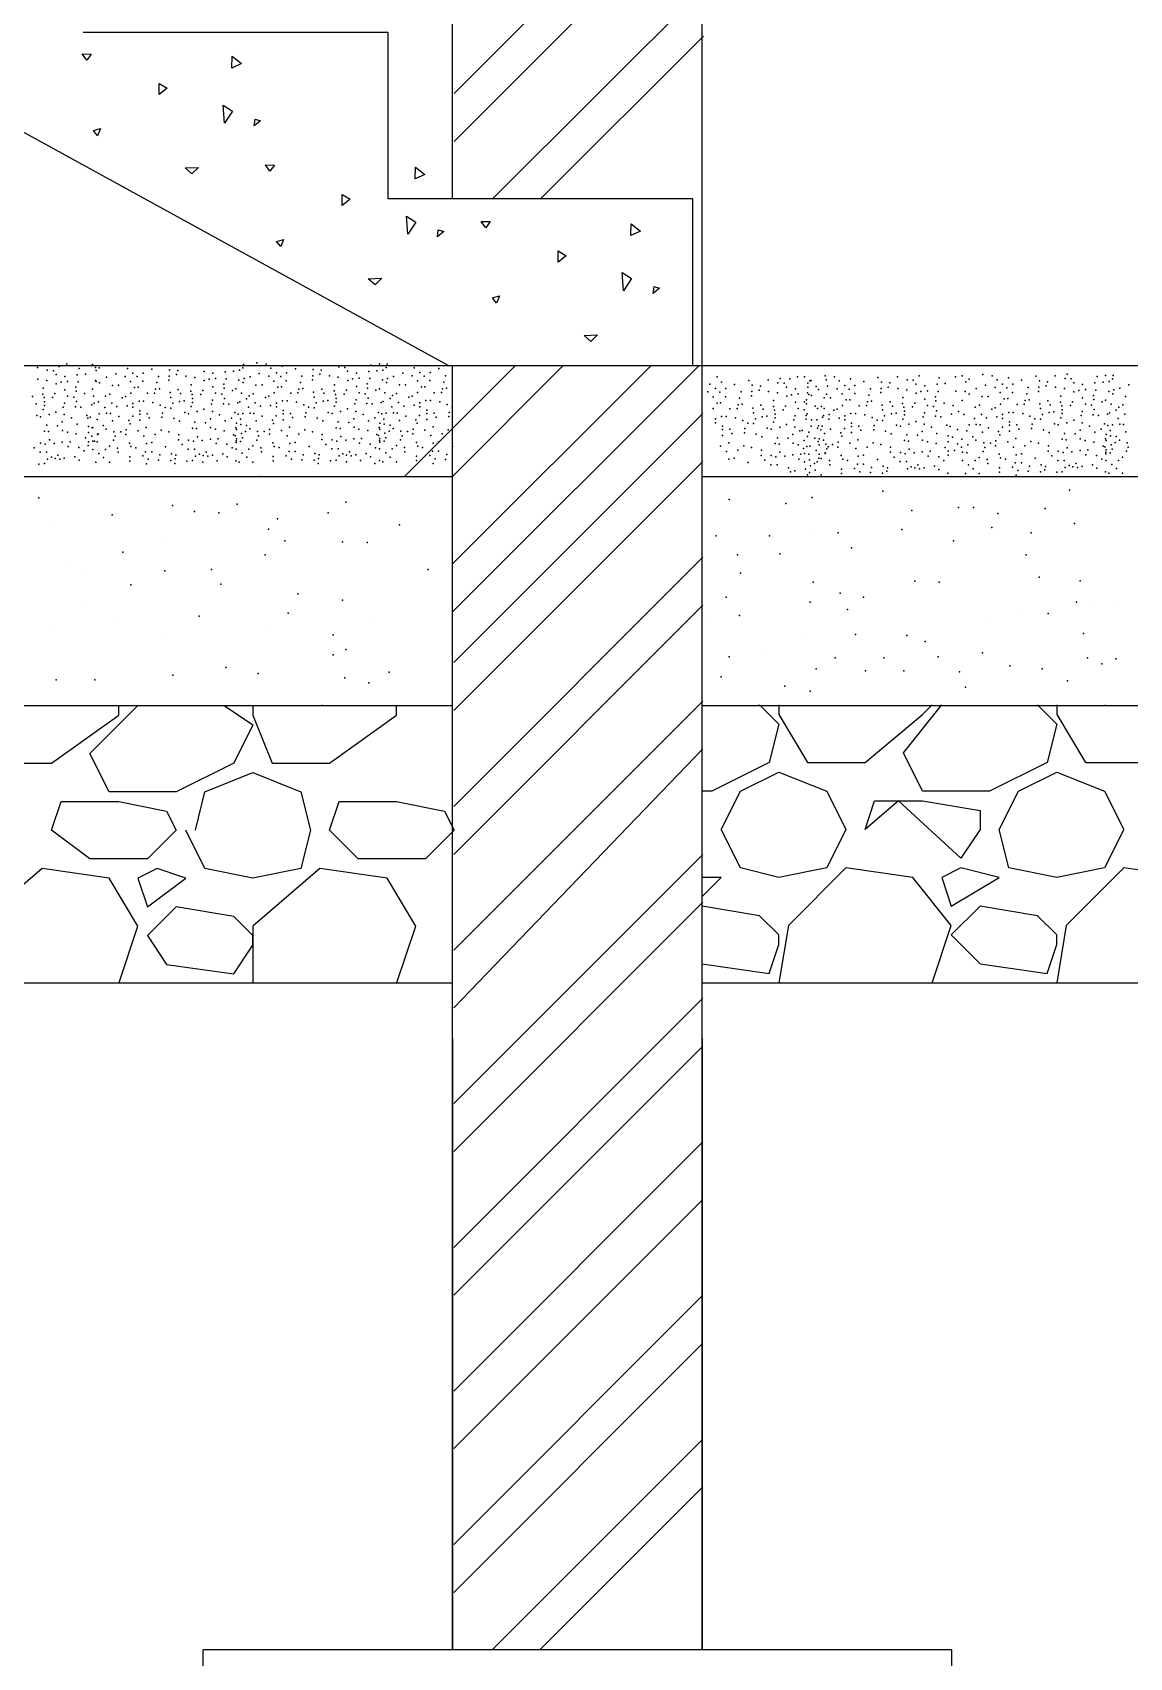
# Model space of a CAD drawing. Header units: inches. Extents: x 140261 to 278399, y 61833 to 125561.
# Drawn here: x 141443.4 to 141483, y 63390.6 to 63449.2 of the extents above; entities that cross this region are included whole.
import ezdxf

# ---------------------------------------------------------------- set-up
doc = ezdxf.new("R2010")
doc.units = ezdxf.units.IN
doc.layers.add('PDF_0', color=7, linetype='Continuous')

msp = doc.modelspace()

# ---------------------------------------------------------------- linework, layer by layer
for p, q in [((141458.582, 63443.197), (141458.582, 63552.787)), ((141467.582, 63390.879), (141467.582, 63552.787)), ((141344.801, 63499.531), (141458.432, 63437.195)), ((141456.252, 63449.198), (141445.252, 63449.2)), ((141456.252, 63443.198), (141456.252, 63449.198)), ((141445.226, 63448.426), (141445.545, 63448.418)), ((141445.386, 63448.198), (141445.226, 63448.426)), ((141445.545, 63448.418), (141445.386, 63448.198)), ((141450.625, 63447.917), (141450.632, 63448.342)), ((141450.967, 63448.076), (141450.625, 63447.917)), ((141450.632, 63448.342), (141450.967, 63448.076)), ((141447.994, 63447.362), (141448.283, 63447.187)), ((141447.994, 63446.959), (141447.994, 63447.362)), ((141448.283, 63447.187), (141447.994, 63446.959)), ((141450.312, 63446.579), (141450.643, 63446.365)), ((141450.36, 63445.926), (141450.312, 63446.579)), ((141450.643, 63446.365), (141450.36, 63445.926)), ((141451.425, 63445.828), (141451.455, 63446.079)), ((141451.653, 63446.018), (141451.425, 63445.828)), ((141451.455, 63446.079), (141451.653, 63446.018)), ((141445.627, 63445.668), (141445.879, 63445.736)), ((141445.78, 63445.477), (141445.627, 63445.668)), ((141445.879, 63445.736), (141445.78, 63445.477)), ((141448.934, 63444.313), (141449.421, 63444.336)), ((141449.177, 63444.1), (141448.934, 63444.313)), ((141449.421, 63444.336), (141449.177, 63444.1)), ((141451.835, 63444.426), (141452.154, 63444.418)), ((141451.994, 63444.198), (141451.835, 63444.426)), ((141452.154, 63444.418), (141451.994, 63444.198)), ((141457.233, 63443.917), (141457.241, 63444.342)), ((141457.241, 63444.342), (141457.575, 63444.076)), ((141457.575, 63444.076), (141457.233, 63443.917)), ((141454.602, 63443.362), (141454.891, 63443.187)), ((141454.602, 63442.959), (141454.602, 63443.362)), ((141454.891, 63443.187), (141454.602, 63442.959)), ((141467.252, 63443.195), (141456.252, 63443.198)), ((141467.252, 63437.195), (141467.252, 63443.195)), ((141456.92, 63442.579), (141457.252, 63442.365)), ((141456.968, 63441.926), (141456.92, 63442.579)), ((141457.252, 63442.365), (141456.968, 63441.926)), ((141458.033, 63441.827), (141458.064, 63442.079)), ((141458.262, 63442.018), (141458.033, 63441.827)), ((141458.064, 63442.079), (141458.262, 63442.018)), ((141459.617, 63442.388), (141459.936, 63442.38)), ((141459.776, 63442.16), (141459.617, 63442.388)), ((141459.936, 63442.38), (141459.776, 63442.16)), ((141465.015, 63441.879), (141465.023, 63442.304)), ((141465.357, 63442.038), (141465.015, 63441.879)), ((141465.023, 63442.304), (141465.357, 63442.038)), ((141452.236, 63441.667), (141452.487, 63441.736)), ((141452.388, 63441.477), (141452.236, 63441.667)), ((141452.487, 63441.736), (141452.388, 63441.477)), ((141462.384, 63441.324), (141462.673, 63441.149)), ((141462.384, 63440.921), (141462.384, 63441.324)), ((141462.673, 63441.149), (141462.384, 63440.921)), ((141455.542, 63440.312), (141456.03, 63440.335)), ((141455.786, 63440.099), (141455.542, 63440.312)), ((141456.03, 63440.335), (141455.786, 63440.099)), ((141464.702, 63440.541), (141465.034, 63440.327)), ((141464.75, 63439.888), (141464.702, 63440.541)), ((141465.034, 63440.327), (141464.75, 63439.888)), ((141460.018, 63439.63), (141460.269, 63439.698)), ((141460.17, 63439.439), (141460.018, 63439.63)), ((141460.269, 63439.698), (141460.17, 63439.439)), ((141465.815, 63439.789), (141465.846, 63440.041)), ((141466.044, 63439.98), (141465.815, 63439.789)), ((141465.846, 63440.041), (141466.044, 63439.98)), ((141463.324, 63438.275), (141463.812, 63438.297)), ((141463.568, 63438.061), (141463.324, 63438.275)), ((141463.812, 63438.297), (141463.568, 63438.061)), ((141338.56, 63437.195), (141582.604, 63437.195)), ((141338.56, 63437.195), (141582.604, 63437.195)), ((141423.252, 63437.195), (141495.818, 63437.195)), ((141458.582, 63390.879), (141458.582, 63437.195)), ((141338.56, 63433.195), (141458.582, 63433.195)), ((141467.582, 63433.195), (141582.604, 63433.195)), ((141338.56, 63424.93), (141458.582, 63424.93)), ((141467.582, 63424.93), (141582.604, 63424.93)), ((141338.56, 63414.93), (141458.582, 63414.93)), ((141467.582, 63414.93), (141582.604, 63414.93)), ((141458.582, 63412.93), (141458.582, 63390.879)), ((141467.582, 63412.93), (141467.582, 63390.879)), ((141449.582, 63384.879), (141449.582, 63390.879)), ((141476.582, 63390.879), (141449.582, 63390.879)), ((141476.582, 63384.879), (141476.582, 63390.879))]:
    msp.add_line(p, q)
for p in [(141444.67, 63437.24), (141445.594, 63437.229), (141451.043, 63437.231), (141451.043, 63437.231), (141451.516, 63437.284), (141451.853, 63437.239), (141451.853, 63437.239), (141455.942, 63437.248), (141456.217, 63437.24), (141456.217, 63437.24), (141443.612, 63437.12), (141443.626, 63436.7), (141443.947, 63436.654), (141443.965, 63437.02), (141444.185, 63437.002), (141444.279, 63436.864), (141444.279, 63436.864), (141444.279, 63436.864), (141444.395, 63437.157), (141444.597, 63436.801), (141445.045, 63436.856), (141445.118, 63437.084), (141445.338, 63436.883), (141445.703, 63436.655), (141445.704, 63437.121), (141445.704, 63437.121), (141445.721, 63437.01), (141445.84, 63437.102), (141446.102, 63436.771), (141446.102, 63436.771), (141446.433, 63436.892), (141446.778, 63436.801), (141446.851, 63437.084), (141446.851, 63437.084), (141447.053, 63436.92), (141447.209, 63436.792), (141447.409, 63436.628), (141447.409, 63436.628), (141447.419, 63436.919), (141447.419, 63436.919), (141447.738, 63437.065), (141447.975, 63436.801), (141448.352, 63436.664), (141448.361, 63436.81), (141448.377, 63437.038), (141448.377, 63437.038), (141448.623, 63436.865), (141448.673, 63437.011), (141448.965, 63436.81), (141449.286, 63436.764), (141449.618, 63436.974), (141449.618, 63436.974), (141449.618, 63436.974), (141449.624, 63436.645), (141449.798, 63436.7), (141449.936, 63436.911), (141450.036, 63436.728), (141450.384, 63436.966), (141450.421, 63436.709), (141450.677, 63436.993), (141450.877, 63436.664), (141450.895, 63437.02), (141451.014, 63437.111), (141451.061, 63436.719), (141451.276, 63436.78), (141451.276, 63436.78), (141451.607, 63436.901), (141451.953, 63436.81), (141452.026, 63437.094), (141452.026, 63437.094), (141452.136, 63436.628), (141452.136, 63436.628), (141452.227, 63436.929), (141452.383, 63436.801), (141452.438, 63437.166), (141452.584, 63436.637), (141452.584, 63436.637), (141452.593, 63436.929), (141452.593, 63436.929), (141452.912, 63437.074), (141453.149, 63436.81), (141453.527, 63436.673), (141453.536, 63436.819), (141453.551, 63437.047), (141453.551, 63437.047), (141453.797, 63436.874), (141453.847, 63437.02), (141454.14, 63436.819), (141454.46, 63436.774), (141454.478, 63437.139), (141454.698, 63437.121), (141454.792, 63436.983), (141454.792, 63436.983), (141454.792, 63436.983), (141454.799, 63436.655), (141454.972, 63436.71), (141455.11, 63436.92), (141455.21, 63436.737), (141455.558, 63436.975), (141455.595, 63436.719), (141455.631, 63437.203), (141455.851, 63437.002), (141456.051, 63436.673), (141456.07, 63437.029), (141456.188, 63437.12), (141456.235, 63436.728), (141456.45, 63436.79), (141456.45, 63436.79), (141456.781, 63436.91), (141457.127, 63436.819), (141457.2, 63437.103), (141457.2, 63437.103), (141457.311, 63436.637), (141457.311, 63436.637), (141457.401, 63436.938), (141457.557, 63436.81), (141457.612, 63437.175), (141457.758, 63436.646), (141457.758, 63436.646), (141457.767, 63436.938), (141457.767, 63436.938), (141458.086, 63437.084), (141458.323, 63436.819), (141468.12, 63436.778), (141469.261, 63436.651), (141469.261, 63436.651), (141469.964, 63436.669), (141470.399, 63436.725), (141470.747, 63436.707), (141471.021, 63436.789), (141471.268, 63436.779), (141471.469, 63436.634), (141471.514, 63436.651), (141472.016, 63436.824), (141472.055, 63436.67), (141472.055, 63436.67), (141472.353, 63436.779), (141472.353, 63436.779), (141472.526, 63436.634), (141472.526, 63436.634), (141472.937, 63436.706), (141473.923, 63436.761), (141473.923, 63436.761), (141474.625, 63436.779), (141474.978, 63436.68), (141475.198, 63436.661), (141475.408, 63436.817), (141476.131, 63436.744), (141476.717, 63436.78), (141476.717, 63436.78), (141476.961, 63436.825), (141477.207, 63436.698), (141477.709, 63436.871), (141478.046, 63436.825), (141478.046, 63436.825), (141478.218, 63436.68), (141478.218, 63436.68), (141478.63, 63436.752), (141479.105, 63436.661), (141479.616, 63436.807), (141479.616, 63436.807), (141479.744, 63436.634), (141479.744, 63436.634), (141480.318, 63436.825), (141480.671, 63436.726), (141480.753, 63436.882), (141480.891, 63436.708), (141481.824, 63436.79), (141482.135, 63436.835), (141482.381, 63436.707), (141482.41, 63436.827), (141482.41, 63436.827), (141443.43, 63436.071), (141443.43, 63436.071), (141443.43, 63436.071), (141443.8, 63436.161), (141443.81, 63436.38), (141444.157, 63436.042), (141444.24, 63436.179), (141444.285, 63436.536), (141444.459, 63436.59), (141444.597, 63436.316), (141444.697, 63436.618), (141444.697, 63436.087), (141444.916, 63436.05), (141444.916, 63436.05), (141444.99, 63436.408), (141444.999, 63436.261), (141445.082, 63436.6), (141445.301, 63436.179), (141445.594, 63436.336), (141445.625, 63436.087), (141445.722, 63436.609), (141445.849, 63436.564), (141446.068, 63436.09), (141446.068, 63436.09), (141446.068, 63436.09), (141446.214, 63436.163), (141446.314, 63436.473), (141446.533, 63436.482), (141446.78, 63436.071), (141446.962, 63436.618), (141446.962, 63436.618), (141446.971, 63436.199), (141446.971, 63436.199), (141447.108, 63436.399), (141447.236, 63436.408), (141447.236, 63436.408), (141447.574, 63436.19), (141447.831, 63436.197), (141447.831, 63436.197), (141447.867, 63436.334), (141447.92, 63436.573), (141448.012, 63436.354), (141448.395, 63436.217), (141448.395, 63436.217), (141448.395, 63436.217), (141448.416, 63436.042), (141448.687, 63436.327), (141448.769, 63436.181), (141448.769, 63436.181), (141448.769, 63436.181), (141449.139, 63436.27), (141449.149, 63436.49), (141449.185, 63436.142), (141449.496, 63436.152), (141449.579, 63436.289), (141449.936, 63436.426), (141450.036, 63436.197), (141450.255, 63436.16), (141450.255, 63436.16), (141450.329, 63436.517), (141450.338, 63436.371), (141450.64, 63436.289), (141450.768, 63436.345), (141450.964, 63436.197), (141451.023, 63436.573), (141451.242, 63436.099), (141451.242, 63436.099), (141451.242, 63436.099), (141451.388, 63436.172), (141451.488, 63436.482), (141451.708, 63436.491), (141451.954, 63436.081), (141452.145, 63436.208), (141452.145, 63436.208), (141452.282, 63436.408), (141452.41, 63436.417), (141452.41, 63436.417), (141452.748, 63436.199), (141453.005, 63436.207), (141453.005, 63436.207), (141453.041, 63436.344), (141453.095, 63436.582), (141453.186, 63436.363), (141453.569, 63436.226), (141453.569, 63436.226), (141453.569, 63436.226), (141453.59, 63436.051), (141453.861, 63436.336), (141453.943, 63436.19), (141453.943, 63436.19), (141453.943, 63436.19), (141454.313, 63436.28), (141454.323, 63436.499), (141454.359, 63436.152), (141454.67, 63436.161), (141454.753, 63436.298), (141455.11, 63436.435), (141455.21, 63436.207), (141455.429, 63436.169), (141455.429, 63436.169), (141455.503, 63436.527), (141455.512, 63436.38), (141455.814, 63436.298), (141455.942, 63436.354), (141456.138, 63436.206), (141456.197, 63436.582), (141456.416, 63436.108), (141456.416, 63436.108), (141456.416, 63436.108), (141456.562, 63436.181), (141456.663, 63436.491), (141456.882, 63436.5), (141457.009, 63436.046), (141457.009, 63436.046), (141457.009, 63436.046), (141457.128, 63436.09), (141457.32, 63436.217), (141457.32, 63436.217), (141457.456, 63436.417), (141457.584, 63436.426), (141457.584, 63436.426), (141457.922, 63436.208), (141458.179, 63436.216), (141458.179, 63436.216), (141458.216, 63436.353), (141458.269, 63436.591), (141458.36, 63436.372), (141467.791, 63436.241), (141467.864, 63436.524), (141467.864, 63436.524), (141467.975, 63436.058), (141467.975, 63436.058), (141468.065, 63436.359), (141468.221, 63436.231), (141468.276, 63436.596), (141468.422, 63436.067), (141468.422, 63436.067), (141468.431, 63436.359), (141468.431, 63436.359), (141468.75, 63436.505), (141468.987, 63436.24), (141469.365, 63436.103), (141469.374, 63436.25), (141469.389, 63436.477), (141469.389, 63436.477), (141469.635, 63436.304), (141469.685, 63436.451), (141469.978, 63436.25), (141470.298, 63436.204), (141470.316, 63436.57), (141470.536, 63436.551), (141470.63, 63436.414), (141470.63, 63436.414), (141470.63, 63436.414), (141470.637, 63436.085), (141470.81, 63436.14), (141470.948, 63436.35), (141471.048, 63436.167), (141471.377, 63436.204), (141471.395, 63436.56), (141471.396, 63436.405), (141471.433, 63436.149), (141471.523, 63436.113), (141471.689, 63436.433), (141471.776, 63436.321), (141471.776, 63436.321), (141472.073, 63436.158), (141472.107, 63436.441), (141472.452, 63436.35), (141472.636, 63436.168), (141472.636, 63436.168), (141472.727, 63436.469), (141472.883, 63436.341), (141473.084, 63436.177), (141473.084, 63436.177), (141473.093, 63436.469), (141473.093, 63436.469), (141473.412, 63436.615), (141473.594, 63436.122), (141473.649, 63436.35), (141474.027, 63436.213), (141474.036, 63436.36), (141474.051, 63436.587), (141474.051, 63436.587), (141474.297, 63436.414), (141474.347, 63436.561), (141474.639, 63436.36), (141474.823, 63436.039), (141474.96, 63436.314), (141475.292, 63436.524), (141475.292, 63436.524), (141475.292, 63436.524), (141475.299, 63436.195), (141475.472, 63436.25), (141475.61, 63436.46), (141475.71, 63436.277), (141476.003, 63436.067), (141476.058, 63436.515), (141476.095, 63436.259), (141476.351, 63436.542), (141476.735, 63436.268), (141477.07, 63436.251), (141477.088, 63436.607), (141477.216, 63436.16), (141477.469, 63436.367), (141477.469, 63436.367), (141477.681, 63436.069), (141477.8, 63436.488), (141477.9, 63436.078), (141478.145, 63436.397), (141478.329, 63436.214), (141478.329, 63436.214), (141478.42, 63436.516), (141478.575, 63436.388), (141478.776, 63436.224), (141478.776, 63436.224), (141478.785, 63436.515), (141478.785, 63436.515), (141479.287, 63436.169), (141479.342, 63436.397), (141479.719, 63436.26), (141479.728, 63436.406), (141479.99, 63436.461), (141480.04, 63436.607), (141480.332, 63436.406), (141480.515, 63436.086), (141480.653, 63436.36), (141480.985, 63436.57), (141480.985, 63436.57), (141480.985, 63436.57), (141480.991, 63436.241), (141481.165, 63436.296), (141481.302, 63436.507), (141481.403, 63436.324), (141481.696, 63436.113), (141481.751, 63436.562), (141481.787, 63436.305), (141482.044, 63436.589), (141482.244, 63436.26), (141482.262, 63436.616), (141482.39, 63436.169), (141482.428, 63436.315), (141482.643, 63436.376), (141482.643, 63436.376), (141482.855, 63436.078), (141482.974, 63436.497), (141443.562, 63435.813), (141443.81, 63435.603), (141443.846, 63436.033), (141443.864, 63435.886), (141443.864, 63435.749), (141444.276, 63435.511), (141444.276, 63435.511), (141444.542, 63435.685), (141444.587, 63435.831), (141444.981, 63435.703), (141445.018, 63435.895), (141445.173, 63435.685), (141445.567, 63435.777), (141445.567, 63435.777), (141445.657, 63435.834), (141445.814, 63435.877), (141446.041, 63435.679), (141446.102, 63435.469), (141446.102, 63435.469), (141446.238, 63435.457), (141446.287, 63435.834), (141446.287, 63435.834), (141446.476, 63435.713), (141446.66, 63436.027), (141446.66, 63436.027), (141446.66, 63436.027), (141446.844, 63435.743), (141447.054, 63435.825), (141447.054, 63435.688), (141447.272, 63435.907), (141447.272, 63435.907), (141447.3, 63435.561), (141447.437, 63435.907), (141447.776, 63435.859), (141448.037, 63435.767), (141448.037, 63435.767), (141448.037, 63435.767), (141448.114, 63435.475), (141448.215, 63435.676), (141448.416, 63435.658), (141448.49, 63435.831), (141448.737, 63435.896), (141448.737, 63435.896), (141448.901, 63435.923), (141448.92, 63435.493), (141449.149, 63435.713), (141449.203, 63435.996), (141449.203, 63435.859), (141449.368, 63435.53), (141449.615, 63435.621), (141449.615, 63435.621), (141449.881, 63435.795), (141449.917, 63435.53), (141449.926, 63435.941), (141450.32, 63435.813), (141450.356, 63436.005), (141450.512, 63435.795), (141450.73, 63435.492), (141450.831, 63435.844), (141450.906, 63435.886), (141450.906, 63435.886), (141451.014, 63435.461), (141451.153, 63435.987), (141451.215, 63435.689), (141451.276, 63435.478), (141451.276, 63435.478), (141451.412, 63435.466), (141451.461, 63435.844), (141451.461, 63435.844), (141451.65, 63435.722), (141451.834, 63436.036), (141451.834, 63436.036), (141451.834, 63436.036), (141452.018, 63435.752), (141452.228, 63435.834), (141452.228, 63435.698), (141452.447, 63435.916), (141452.447, 63435.916), (141452.474, 63435.57), (141452.611, 63435.916), (141452.739, 63435.461), (141452.95, 63435.868), (141453.212, 63435.776), (141453.212, 63435.776), (141453.212, 63435.776), (141453.289, 63435.484), (141453.389, 63435.685), (141453.59, 63435.667), (141453.664, 63435.841), (141453.911, 63435.905), (141453.911, 63435.905), (141454.076, 63435.932), (141454.094, 63435.502), (141454.234, 63435.46), (141454.234, 63435.46), (141454.234, 63435.46), (141454.323, 63435.722), (141454.378, 63436.005), (141454.378, 63435.868), (141454.542, 63435.539), (141454.789, 63435.631), (141454.789, 63435.631), (141455.055, 63435.804), (141455.091, 63435.539), (141455.1, 63435.951), (141455.494, 63435.822), (141455.531, 63436.015), (141455.686, 63435.804), (141455.904, 63435.502), (141456.006, 63435.853), (141456.08, 63435.896), (141456.08, 63435.896), (141456.188, 63435.47), (141456.327, 63435.996), (141456.389, 63435.698), (141456.45, 63435.488), (141456.45, 63435.488), (141456.587, 63435.475), (141456.635, 63435.853), (141456.635, 63435.853), (141456.825, 63435.731), (141457.192, 63435.762), (141457.402, 63435.844), (141457.402, 63435.707), (141457.621, 63435.926), (141457.621, 63435.926), (141457.648, 63435.579), (141457.648, 63435.461), (141457.785, 63435.926), (141457.913, 63435.47), (141458.124, 63435.877), (141458.386, 63435.785), (141458.386, 63435.785), (141458.386, 63435.785), (141458.463, 63435.493), (141458.563, 63435.695), (141467.984, 63435.639), (141467.984, 63435.639), (141468.12, 63435.838), (141468.248, 63435.847), (141468.248, 63435.847), (141468.586, 63435.63), (141468.843, 63435.637), (141468.843, 63435.637), (141468.88, 63435.774), (141468.933, 63436.012), (141469.024, 63435.794), (141469.407, 63435.657), (141469.407, 63435.657), (141469.407, 63435.657), (141469.429, 63435.481), (141469.699, 63435.766), (141469.781, 63435.62), (141469.781, 63435.62), (141469.781, 63435.62), (141470.152, 63435.71), (141470.161, 63435.93), (141470.197, 63435.582), (141470.509, 63435.591), (141470.591, 63435.728), (141470.948, 63435.866), (141471.048, 63435.637), (141471.267, 63435.599), (141471.267, 63435.599), (141471.268, 63435.885), (141471.341, 63435.957), (141471.35, 63435.811), (141471.653, 63435.728), (141471.742, 63435.639), (141471.742, 63435.639), (141471.742, 63435.639), (141471.888, 63435.712), (141471.977, 63435.637), (141471.988, 63436.022), (141472.207, 63436.031), (141472.334, 63435.577), (141472.334, 63435.577), (141472.334, 63435.577), (141472.454, 63435.621), (141472.645, 63435.748), (141472.645, 63435.748), (141472.782, 63435.948), (141472.91, 63435.957), (141472.91, 63435.957), (141472.947, 63435.457), (141472.947, 63435.457), (141473.111, 63435.457), (141473.248, 63435.739), (141473.505, 63435.747), (141473.505, 63435.747), (141473.541, 63435.884), (141473.686, 63435.903), (141474.069, 63435.767), (141474.069, 63435.767), (141474.069, 63435.767), (141474.09, 63435.591), (141474.361, 63435.876), (141474.443, 63435.73), (141474.443, 63435.73), (141474.443, 63435.73), (141474.576, 63435.472), (141474.813, 63435.82), (141474.859, 63435.692), (141474.877, 63435.546), (141475.17, 63435.701), (141475.253, 63435.838), (141475.6, 63435.491), (141475.61, 63435.975), (141475.71, 63435.747), (141475.929, 63435.709), (141475.929, 63435.709), (141476.012, 63435.921), (141476.031, 63435.555), (141476.314, 63435.838), (141476.638, 63435.747), (141476.827, 63435.536), (141476.961, 63435.932), (141477.435, 63435.686), (141477.435, 63435.686), (141477.435, 63435.686), (141477.581, 63435.759), (141478.027, 63435.623), (141478.027, 63435.623), (141478.027, 63435.623), (141478.147, 63435.667), (141478.338, 63435.795), (141478.338, 63435.795), (141478.475, 63435.995), (141478.603, 63436.004), (141478.603, 63436.004), (141478.639, 63435.503), (141478.639, 63435.503), (141478.804, 63435.503), (141478.941, 63435.786), (141479.143, 63435.455), (141479.198, 63435.793), (141479.198, 63435.793), (141479.234, 63435.931), (141479.379, 63435.95), (141479.762, 63435.813), (141479.762, 63435.813), (141479.762, 63435.813), (141479.783, 63435.638), (141480.054, 63435.923), (141480.104, 63435.492), (141480.104, 63435.492), (141480.136, 63435.777), (141480.136, 63435.777), (141480.136, 63435.777), (141480.268, 63435.519), (141480.506, 63435.866), (141480.552, 63435.738), (141480.57, 63435.592), (141480.57, 63435.455), (141480.863, 63435.748), (141480.945, 63435.885), (141481.293, 63435.537), (141481.302, 63436.022), (141481.403, 63435.793), (141481.622, 63435.756), (141481.622, 63435.756), (141481.705, 63435.967), (141481.723, 63435.601), (141482.007, 63435.885), (141482.135, 63435.941), (141482.272, 63435.482), (141482.272, 63435.482), (141482.331, 63435.793), (141482.52, 63435.583), (141482.609, 63435.695), (141482.609, 63435.695), (141482.609, 63435.695), (141482.755, 63435.768), (141443.581, 63435.383), (141443.721, 63435.341), (141443.721, 63435.341), (141443.721, 63435.341), (141443.947, 63435.036), (141444.029, 63435.42), (141444.331, 63435.018), (141444.505, 63435.155), (141444.578, 63435.42), (141444.841, 63435.304), (141445.036, 63435.082), (141445.036, 63435.082), (141445.391, 63435.383), (141445.429, 63435.287), (141445.446, 63434.998), (141445.512, 63435.328), (141445.584, 63434.941), (141445.602, 63434.953), (141445.758, 63435.242), (141445.84, 63435.451), (141445.977, 63435.023), (141446.09, 63434.898), (141446.321, 63435.191), (141446.542, 63435.351), (141446.542, 63435.351), (141446.809, 63434.874), (141446.907, 63435.214), (141446.952, 63435.091), (141447.044, 63435.369), (141447.3, 63435.442), (141447.3, 63435.223), (141447.528, 63434.959), (141447.564, 63435.451), (141447.637, 63435.305), (141448.096, 63435.329), (141448.523, 63435.278), (141448.523, 63435.278), (141448.728, 63435.182), (141449.06, 63435.451), (141449.06, 63435.451), (141449.06, 63435.451), (141449.203, 63434.935), (141449.286, 63435.146), (141449.35, 63434.917), (141449.67, 63435.127), (141449.844, 63435.265), (141449.853, 63434.954), (141450.031, 63434.891), (141450.18, 63435.414), (141450.375, 63435.191), (141450.375, 63435.191), (141450.604, 63435.296), (141450.759, 63434.95), (141450.785, 63435.108), (141450.785, 63434.889), (141450.851, 63435.438), (141450.932, 63435.251), (141450.941, 63435.063), (141451.151, 63435.032), (141451.265, 63434.907), (141451.495, 63435.201), (141451.717, 63435.36), (141451.717, 63435.36), (141451.983, 63434.883), (141452.082, 63435.223), (141452.126, 63435.1), (141452.219, 63435.378), (141452.474, 63435.451), (141452.474, 63435.233), (141452.702, 63434.968), (141452.812, 63435.315), (141453.25, 63434.868), (141453.27, 63435.338), (141453.697, 63435.287), (141453.697, 63435.287), (141453.902, 63435.192), (141454.378, 63434.945), (141454.46, 63435.155), (141454.524, 63434.926), (141454.844, 63435.137), (141455.018, 63435.274), (141455.027, 63434.963), (141455.205, 63434.901), (141455.354, 63435.423), (141455.549, 63435.201), (141455.549, 63435.201), (141455.778, 63435.306), (141455.933, 63434.959), (141455.959, 63435.118), (141455.959, 63434.898), (141456.025, 63435.448), (141456.106, 63435.26), (141456.115, 63435.072), (141456.325, 63435.041), (141456.439, 63434.917), (141456.669, 63435.21), (141456.891, 63435.37), (141456.891, 63435.37), (141457.157, 63434.893), (141457.256, 63435.233), (141457.301, 63435.109), (141457.393, 63435.388), (141457.648, 63435.242), (141457.876, 63434.977), (141457.986, 63435.324), (141458.424, 63434.877), (141458.444, 63435.347), (141468.066, 63435.265), (141468.066, 63435.128), (141468.285, 63435.347), (141468.285, 63435.347), (141468.312, 63435), (141468.312, 63434.882), (141468.449, 63435.347), (141468.577, 63434.891), (141468.788, 63435.299), (141469.05, 63435.206), (141469.05, 63435.206), (141469.05, 63435.206), (141469.127, 63434.915), (141469.227, 63435.116), (141469.429, 63435.097), (141469.502, 63435.271), (141469.749, 63435.335), (141469.749, 63435.335), (141469.914, 63435.363), (141469.932, 63434.933), (141470.073, 63434.891), (141470.073, 63434.891), (141470.073, 63434.891), (141470.161, 63435.152), (141470.216, 63435.436), (141470.216, 63435.299), (141470.38, 63434.969), (141470.628, 63435.061), (141470.628, 63435.061), (141470.893, 63435.235), (141470.93, 63434.969), (141470.939, 63435.381), (141471.331, 63435.384), (141471.332, 63435.253), (141471.369, 63435.445), (141471.514, 63435.001), (141471.524, 63435.235), (141471.715, 63435.229), (141471.742, 63434.932), (141471.776, 63435.019), (141471.776, 63435.019), (141471.863, 63434.878), (141471.912, 63435.006), (141471.918, 63435.326), (141471.918, 63435.326), (141471.961, 63435.384), (141471.961, 63435.384), (141472.15, 63435.262), (141472.165, 63435.427), (141472.217, 63434.9), (141472.217, 63434.9), (141472.518, 63435.293), (141472.719, 63434.919), (141472.728, 63435.375), (141472.728, 63435.238), (141472.974, 63435.11), (141472.974, 63434.992), (141473.239, 63435.001), (141473.45, 63435.408), (141473.711, 63435.316), (141473.711, 63435.316), (141473.711, 63435.316), (141473.77, 63434.878), (141473.789, 63435.024), (141473.889, 63435.226), (141474.09, 63435.207), (141474.164, 63435.381), (141474.411, 63435.445), (141474.411, 63435.445), (141474.594, 63435.043), (141474.734, 63435), (141474.734, 63435), (141474.734, 63435), (141474.823, 63435.262), (141474.877, 63435.408), (141475.042, 63435.079), (141475.289, 63435.171), (141475.289, 63435.171), (141475.555, 63435.344), (141475.591, 63435.079), (141475.854, 63434.963), (141475.994, 63435.363), (141476.186, 63435.344), (141476.404, 63435.042), (141476.525, 63434.988), (141476.58, 63435.436), (141476.58, 63435.436), (141476.796, 63434.883), (141477.024, 63435.43), (141477.207, 63435.047), (141477.408, 63435.275), (141477.469, 63435.065), (141477.469, 63435.065), (141477.605, 63435.053), (141477.654, 63435.43), (141477.654, 63435.43), (141477.843, 63435.309), (141477.909, 63434.947), (141477.909, 63434.947), (141478.21, 63435.339), (141478.411, 63434.965), (141478.42, 63435.421), (141478.42, 63435.284), (141478.667, 63435.157), (141478.667, 63435.038), (141478.931, 63435.047), (141479.004, 63434.901), (141479.404, 63435.363), (141479.404, 63435.363), (141479.404, 63435.363), (141479.463, 63434.925), (141479.481, 63435.071), (141479.582, 63435.272), (141479.783, 63435.254), (141479.857, 63435.428), (141479.889, 63434.874), (141479.889, 63434.874), (141480.287, 63435.089), (141480.427, 63435.047), (141480.427, 63435.047), (141480.427, 63435.047), (141480.515, 63435.309), (141480.735, 63435.126), (141480.982, 63435.217), (141480.982, 63435.217), (141481.247, 63435.391), (141481.284, 63435.126), (141481.547, 63435.01), (141481.687, 63435.409), (141481.879, 63435.391), (141481.97, 63434.892), (141482.097, 63435.088), (141482.198, 63435.44), (141482.217, 63435.034), (141482.381, 63435.057), (141482.582, 63435.285), (141482.643, 63435.074), (141482.643, 63435.074), (141482.779, 63435.062), (141482.828, 63435.44), (141482.828, 63435.44), (141443.722, 63434.393), (141443.864, 63434.825), (141443.892, 63434.35), (141444.011, 63434.807), (141444.038, 63434.515), (141444.212, 63434.377), (141444.212, 63434.377), (141444.505, 63434.423), (141444.505, 63434.423), (141444.514, 63434.844), (141444.692, 63434.782), (141444.789, 63434.441), (141445.007, 63434.724), (141445.007, 63434.724), (141445.338, 63434.579), (141445.438, 63434.304), (141445.446, 63434.779), (141445.448, 63434.441), (141445.566, 63434.649), (141445.603, 63434.466), (141445.666, 63434.468), (141445.761, 63434.441), (141445.774, 63434.707), (141445.794, 63434.731), (141446.205, 63434.284), (141446.351, 63434.494), (141446.369, 63434.804), (141446.411, 63434.642), (141446.612, 63434.797), (141446.798, 63434.704), (141446.926, 63434.394), (141446.926, 63434.394), (141447.236, 63434.84), (141447.446, 63434.649), (141447.537, 63434.375), (141447.729, 63434.412), (141447.729, 63434.412), (141447.856, 63434.704), (141448.076, 63434.859), (141448.349, 63434.795), (141448.696, 63434.512), (141448.705, 63434.694), (141448.833, 63434.339), (141449.061, 63434.503), (141449.231, 63434.46), (141449.377, 63434.624), (141449.551, 63434.487), (141449.551, 63434.487), (141449.844, 63434.533), (141449.844, 63434.533), (141450.054, 63434.378), (141450.128, 63434.551), (141450.346, 63434.834), (141450.346, 63434.834), (141450.439, 63434.35), (141450.677, 63434.688), (141450.74, 63434.658), (141450.777, 63434.476), (141450.777, 63434.414), (141450.786, 63434.551), (141450.935, 63434.45), (141450.969, 63434.74), (141451.005, 63434.578), (141451.113, 63434.817), (141451.379, 63434.293), (141451.525, 63434.503), (141451.543, 63434.813), (141451.585, 63434.651), (141451.786, 63434.807), (141451.972, 63434.713), (141452.1, 63434.403), (141452.1, 63434.403), (141452.41, 63434.85), (141452.62, 63434.658), (141452.711, 63434.385), (141452.903, 63434.421), (141452.903, 63434.421), (141453.031, 63434.713), (141453.523, 63434.804), (141453.87, 63434.521), (141453.879, 63434.704), (141454.007, 63434.348), (141454.235, 63434.512), (141454.405, 63434.469), (141454.551, 63434.634), (141454.725, 63434.496), (141454.725, 63434.496), (141455.018, 63434.542), (141455.018, 63434.542), (141455.229, 63434.387), (141455.302, 63434.561), (141455.52, 63434.843), (141455.52, 63434.843), (141455.613, 63434.359), (141455.851, 63434.698), (141455.915, 63434.667), (141455.951, 63434.485), (141455.952, 63434.423), (141455.961, 63434.561), (141456.109, 63434.459), (141456.143, 63434.749), (141456.179, 63434.587), (141456.288, 63434.826), (141456.553, 63434.303), (141456.699, 63434.512), (141456.717, 63434.822), (141456.759, 63434.66), (141456.96, 63434.816), (141457.146, 63434.722), (141457.274, 63434.412), (141457.274, 63434.412), (141457.326, 63434.285), (141457.584, 63434.859), (141457.794, 63434.667), (141457.885, 63434.394), (141458.077, 63434.43), (141458.077, 63434.43), (141458.205, 63434.722), (141468.312, 63434.663), (141468.54, 63434.398), (141468.65, 63434.745), (141469.088, 63434.298), (141469.108, 63434.768), (141469.535, 63434.718), (141469.535, 63434.718), (141469.74, 63434.622), (141470.216, 63434.375), (141470.298, 63434.585), (141470.362, 63434.357), (141470.683, 63434.567), (141470.856, 63434.704), (141470.865, 63434.393), (141471.043, 63434.331), (141471.103, 63434.837), (141471.192, 63434.853), (141471.258, 63434.49), (141471.387, 63434.631), (141471.387, 63434.631), (141471.432, 63434.791), (141471.651, 63434.572), (141471.764, 63434.447), (141471.797, 63434.548), (141471.797, 63434.328), (141471.953, 63434.502), (141471.995, 63434.741), (141472.043, 63434.353), (141472.286, 63434.347), (141472.483, 63434.424), (141472.582, 63434.764), (141472.626, 63434.64), (141472.91, 63434.39), (141472.974, 63434.773), (141473.202, 63434.508), (141473.311, 63434.855), (141473.75, 63434.408), (141474.023, 63434.344), (141474.197, 63434.828), (141474.197, 63434.828), (141474.402, 63434.732), (141474.877, 63434.485), (141474.96, 63434.695), (141475.024, 63434.467), (141475.344, 63434.677), (141475.518, 63434.814), (141475.527, 63434.503), (141475.705, 63434.441), (141476.02, 63434.383), (141476.02, 63434.383), (141476.049, 63434.741), (141476.049, 63434.741), (141476.459, 63434.658), (141476.459, 63434.438), (141476.615, 63434.612), (141476.788, 63434.366), (141476.951, 63434.537), (141477.125, 63434.838), (141477.161, 63434.327), (141477.344, 63434.619), (141477.457, 63434.494), (141477.688, 63434.787), (141477.736, 63434.4), (141477.979, 63434.393), (141478.165, 63434.3), (141478.176, 63434.47), (141478.274, 63434.81), (141478.319, 63434.687), (141478.603, 63434.436), (141478.667, 63434.819), (141478.895, 63434.555), (141479.223, 63434.3), (141479.442, 63434.455), (141479.716, 63434.391), (141480.072, 63434.29), (141480.095, 63434.778), (141480.57, 63434.531), (141480.653, 63434.742), (141480.717, 63434.513), (141481.037, 63434.723), (141481.211, 63434.861), (141481.22, 63434.55), (141481.398, 63434.487), (141481.713, 63434.43), (141481.713, 63434.43), (141481.742, 63434.787), (141481.742, 63434.787), (141482.044, 63434.284), (141482.125, 63434.546), (141482.152, 63434.704), (141482.152, 63434.485), (141482.299, 63434.847), (141482.307, 63434.659), (141482.335, 63434.336), (141482.48, 63434.413), (141482.518, 63434.628), (141482.631, 63434.503), (141482.862, 63434.797), (141482.91, 63434.409), (141443.494, 63434.229), (141443.709, 63434.067), (141443.938, 63434.067), (141443.974, 63433.81), (141444.112, 63433.884), (141444.112, 63433.884), (141444.242, 63433.837), (141444.242, 63433.837), (141444.242, 63433.837), (141444.349, 63433.957), (141444.413, 63433.81), (141444.413, 63433.81), (141444.578, 63433.847), (141444.715, 63434.268), (141444.953, 63433.902), (141444.953, 63433.902), (141445.1, 63434.24), (141445.109, 63433.783), (141445.289, 63434.11), (141445.603, 63434.166), (141445.712, 63433.701), (141445.822, 63434.02), (141445.986, 63433.874), (141446.059, 63434.166), (141446.205, 63433.701), (141446.497, 63434.211), (141446.515, 63434.065), (141446.935, 63433.901), (141446.935, 63433.901), (141446.935, 63433.746), (141446.978, 63434.267), (141447.154, 63434.22), (141447.408, 63433.929), (141447.51, 63434.084), (141447.51, 63434.084), (141447.601, 63433.81), (141447.601, 63433.81), (141447.729, 63434.084), (141447.729, 63434.084), (141447.976, 63433.782), (141448.021, 63433.965), (141448.23, 63434.257), (141448.415, 63433.764), (141448.44, 63434.011), (141448.57, 63433.828), (141448.596, 63433.956), (141449.002, 63433.747), (141449.048, 63434.176), (141449.203, 63433.765), (141449.277, 63434.176), (141449.313, 63433.92), (141449.451, 63433.993), (141449.451, 63433.993), (141449.579, 63433.71), (141449.581, 63433.947), (141449.581, 63433.947), (141449.581, 63433.947), (141449.688, 63434.067), (141449.752, 63433.92), (141449.752, 63433.92), (141449.917, 63433.957), (141450.091, 63433.756), (141450.292, 63434.012), (141450.292, 63434.012), (141450.448, 63433.893), (141450.628, 63434.22), (141450.768, 63433.756), (141450.777, 63434.175), (141450.886, 63433.71), (141450.996, 63434.029), (141451.16, 63433.883), (141451.233, 63434.175), (141451.379, 63433.71), (141451.671, 63434.22), (141451.689, 63434.075), (141452.109, 63433.91), (141452.109, 63433.91), (141452.109, 63433.755), (141452.152, 63434.276), (141452.328, 63434.23), (141452.582, 63433.938), (141452.684, 63434.093), (141452.684, 63434.093), (141452.775, 63433.819), (141452.775, 63433.819), (141452.903, 63434.093), (141452.903, 63434.093), (141453.15, 63433.792), (141453.195, 63433.974), (141453.405, 63434.266), (141453.589, 63433.773), (141453.615, 63434.02), (141453.745, 63433.837), (141453.77, 63433.965), (141454.176, 63433.756), (141454.222, 63434.186), (141454.378, 63433.774), (141454.451, 63434.186), (141454.487, 63433.93), (141454.625, 63434.003), (141454.625, 63434.003), (141454.753, 63433.719), (141454.755, 63433.956), (141454.755, 63433.956), (141454.755, 63433.956), (141454.863, 63434.076), (141454.927, 63433.93), (141454.927, 63433.93), (141455.091, 63433.966), (141455.265, 63433.765), (141455.467, 63434.021), (141455.467, 63434.021), (141455.622, 63433.902), (141455.802, 63434.229), (141455.943, 63433.765), (141455.951, 63434.184), (141456.06, 63433.719), (141456.17, 63434.038), (141456.334, 63433.892), (141456.407, 63434.184), (141456.553, 63433.719), (141456.845, 63434.23), (141456.863, 63434.084), (141457.283, 63433.92), (141457.283, 63433.92), (141457.283, 63433.765), (141457.502, 63434.239), (141457.756, 63433.947), (141457.858, 63434.102), (141457.858, 63434.102), (141457.949, 63433.828), (141457.949, 63433.828), (141458.077, 63434.102), (141458.077, 63434.102), (141458.324, 63433.801), (141458.369, 63433.983), (141458.579, 63434.275), (141468.248, 63434.28), (141468.458, 63434.088), (141468.549, 63433.815), (141468.741, 63433.851), (141468.741, 63433.851), (141468.869, 63434.143), (141469.243, 63433.696), (141469.362, 63434.234), (141469.708, 63433.952), (141469.717, 63434.134), (141469.845, 63433.778), (141470.073, 63433.943), (141470.243, 63433.9), (141470.39, 63434.064), (141470.563, 63433.927), (141470.563, 63433.927), (141470.856, 63433.973), (141470.856, 63433.973), (141471.067, 63433.817), (141471.14, 63433.991), (141471.24, 63434.198), (141471.277, 63434.016), (141471.277, 63433.715), (141471.358, 63434.274), (141471.358, 63434.274), (141471.435, 63433.99), (141471.451, 63433.79), (141471.468, 63434.28), (141471.689, 63434.128), (141471.733, 63433.715), (141471.79, 63433.854), (141471.799, 63433.991), (141471.879, 63433.834), (141472.017, 63434.018), (141472.025, 63434.043), (141472.085, 63434.191), (141472.126, 63434.256), (141472.171, 63433.761), (141472.472, 63434.253), (141472.6, 63433.943), (141472.6, 63433.943), (141472.652, 63433.816), (141472.828, 63433.77), (141473.12, 63434.198), (141473.211, 63433.925), (141473.403, 63433.961), (141473.403, 63433.961), (141473.531, 63434.253), (141473.905, 63433.806), (141474.37, 63434.062), (141474.379, 63434.244), (141474.507, 63433.888), (141474.722, 63433.726), (141474.735, 63434.053), (141474.905, 63434.009), (141474.951, 63433.726), (141475.051, 63434.174), (141475.225, 63434.037), (141475.225, 63434.037), (141475.518, 63434.083), (141475.518, 63434.083), (141475.729, 63433.927), (141475.802, 63434.101), (141476.113, 63433.9), (141476.302, 63433.769), (141476.351, 63434.238), (141476.452, 63433.964), (141476.461, 63434.101), (141476.679, 63434.127), (141476.933, 63434.245), (141476.97, 63434.062), (141476.97, 63433.762), (141477.128, 63434.037), (141477.426, 63433.762), (141477.572, 63433.88), (141477.718, 63434.09), (141477.778, 63434.238), (141477.864, 63433.807), (141478.293, 63433.99), (141478.293, 63433.99), (141478.345, 63433.863), (141478.521, 63433.816), (141478.813, 63434.245), (141478.904, 63433.971), (141479.096, 63434.008), (141479.096, 63434.008), (141479.597, 63433.853), (141480.063, 63434.108), (141480.2, 63433.935), (141480.415, 63433.772), (141480.428, 63434.099), (141480.598, 63434.056), (141480.644, 63433.772), (141480.744, 63434.22), (141480.918, 63434.083), (141480.918, 63434.083), (141481.211, 63434.129), (141481.211, 63434.129), (141481.421, 63433.974), (141481.495, 63434.147), (141481.806, 63433.946), (141481.995, 63433.816), (141482.107, 63434.254), (141482.144, 63434.072), (141482.144, 63434.01), (141482.144, 63433.771), (141482.153, 63434.147), (141482.302, 63434.046), (141482.372, 63434.174), (141482.6, 63433.771), (141482.746, 63433.889), (141482.892, 63434.099), (141482.952, 63434.247), (141443.663, 63433.637), (141443.864, 63433.655), (141447.537, 63433.646), (141448.559, 63433.655), (141451.628, 63433.195), (141453.733, 63433.664), (141455.778, 63433.664), (141455.778, 63433.664), (141457.885, 63433.664), (141470.06, 63433.616), (141470.289, 63433.616), (141470.701, 63433.506), (141470.765, 63433.36), (141470.765, 63433.36), (141470.93, 63433.397), (141471.305, 63433.451), (141471.305, 63433.451), (141471.386, 63433.25), (141471.46, 63433.332), (141471.496, 63433.569), (141471.64, 63433.66), (141471.66, 63433.423), (141471.781, 63433.195), (141471.879, 63433.25), (141472.189, 63433.615), (141472.609, 63433.451), (141472.609, 63433.451), (141472.609, 63433.296), (141473.082, 63433.478), (141473.184, 63433.633), (141473.184, 63433.633), (141473.275, 63433.359), (141473.275, 63433.359), (141473.403, 63433.633), (141473.403, 63433.633), (141473.65, 63433.332), (141473.695, 63433.514), (141474.089, 63433.314), (141474.115, 63433.56), (141474.244, 63433.378), (141474.27, 63433.505), (141474.987, 63433.47), (141475.125, 63433.543), (141475.125, 63433.543), (141475.255, 63433.496), (141475.255, 63433.496), (141475.255, 63433.496), (141475.362, 63433.616), (141475.427, 63433.47), (141475.427, 63433.47), (141475.591, 63433.506), (141475.967, 63433.561), (141475.967, 63433.561), (141476.122, 63433.442), (141476.442, 63433.305), (141477.079, 63433.297), (141477.188, 63433.616), (141477.353, 63433.47), (141477.572, 63433.297), (141477.882, 63433.661), (141478.302, 63433.497), (141478.302, 63433.497), (141478.302, 63433.342), (141478.775, 63433.525), (141478.877, 63433.68), (141478.877, 63433.68), (141478.904, 63433.242), (141478.968, 63433.406), (141478.968, 63433.406), (141479.096, 63433.68), (141479.096, 63433.68), (141479.342, 63433.378), (141479.388, 63433.561), (141479.782, 63433.36), (141479.807, 63433.607), (141479.937, 63433.424), (141479.963, 63433.552), (141480.369, 63433.343), (141480.57, 63433.361), (141480.68, 63433.516), (141480.817, 63433.59), (141480.817, 63433.59), (141480.948, 63433.543), (141480.948, 63433.543), (141480.948, 63433.543), (141481.055, 63433.663), (141481.119, 63433.516), (141481.119, 63433.516), (141481.284, 63433.553), (141481.659, 63433.608), (141481.659, 63433.608), (141481.815, 63433.489), (141482.135, 63433.352), (141482.253, 63433.306), (141482.363, 63433.625), (141482.527, 63433.479), (141482.746, 63433.306), (141474.094, 63432.655), (141480.829, 63432.692), (141443.662, 63432.421), (141448.478, 63432.149), (141450.813, 63432.193), (141454.733, 63432.259), (141468.561, 63432.364), (141470.599, 63432.219), (141471.546, 63432.437), (141475.15, 63431.964), (141476.824, 63432.073), (141476.824, 63432.073), (141477.37, 63432.073), (141479.955, 63432.037), (141479.955, 63432.037), (141479.955, 63432.037), (141446.3, 63431.804), (141446.3, 63431.804), (141449.271, 63431.928), (141450.152, 63431.884), (141452.266, 63431.664), (141454.094, 63431.884), (141456.671, 63431.444), (141478.244, 63431.855), (141481.011, 63431.491), (141451.936, 63431.29), (141452.53, 63430.872), (141454.61, 63430.833), (141455.504, 63430.806), (141468.087, 63431.055), (141470.017, 63431.055), (141472.492, 63431.164), (141474.786, 63431.273), (141476.642, 63430.873), (141478.026, 63431.346), (141479.445, 63431.164), (141446.693, 63430.458), (141451.826, 63430.366), (141468.852, 63430.363), (141470.381, 63430.4), (141472.966, 63430.618), (141479.263, 63430.363), (141448.208, 63429.785), (141448.208, 63429.785), (141449.892, 63429.842), (141449.892, 63429.842), (141457.706, 63429.838), (141457.706, 63429.838), (141468.961, 63429.709), (141446.974, 63429.281), (141450.223, 63429.312), (141471.582, 63429.381), (141475.259, 63429.418), (141476.133, 63429.381), (141479.737, 63429.563), (141481.222, 63429.423), (141481.222, 63429.423), (141453.005, 63428.96), (141453.005, 63428.96), (141454.61, 63428.731), (141468.451, 63428.836), (141471.473, 63428.654), (141472.565, 63428.981), (141473.402, 63428.836), (141481.084, 63428.654), (141449.443, 63428.159), (141449.443, 63428.159), (141452.653, 63428.256), (141468.925, 63428.181), (141472.82, 63428.399), (141480.064, 63428.254), (141454.269, 63427.486), (141473.111, 63427.49), (141474.968, 63427.453), (141481.339, 63427.526), (141454.269, 63426.757), (141454.269, 63426.757), (141454.269, 63426.757), (141454.732, 63426.954), (141468.561, 63426.689), (141468.561, 63426.689), (141475.623, 63427.235), (141476.096, 63426.689), (141477.698, 63426.835), (141477.698, 63426.835), (141477.698, 63426.835), (141450.397, 63426.308), (141451.575, 63426.084), (141456.29, 63426.14), (141456.29, 63426.14), (141471.691, 63426.253), (141472.383, 63426.653), (141473.475, 63426.18), (141474.13, 63426.653), (141474.859, 63426.18), (141476.861, 63426.144), (141478.681, 63426.362), (141479.846, 63426.253), (141481.484, 63426.653), (141481.994, 63426.435), (141482.503, 63426.617), (141444.28, 63425.86), (141445.683, 63425.86), (141448.489, 63426.028), (141454.696, 63425.933), (141455.56, 63425.748), (141468.269, 63425.962), (141468.269, 63425.962), (141470.563, 63425.634), (141477.079, 63425.598), (141480.756, 63425.816), (141453.876, 63424.93), (141469.617, 63424.93), (141471.473, 63425.452), (141482.103, 63424.93)]:
    msp.add_point(p)
at = {"layer": 'PDF_0', "lineweight": 25}
for points in [[(141458.642, 63446.998), (141467.627, 63455.984)], [(141458.642, 63445.27), (141467.627, 63454.256)], [(141460.024, 63443.197), (141467.627, 63450.8)], [(141461.752, 63443.197), (141467.627, 63449.072)], [(141456.846, 63433.195), (141460.846, 63437.195)], [(141458.574, 63433.195), (141462.574, 63437.195)], [(141458.582, 63430.035), (141465.742, 63437.195)], [(141458.582, 63428.307), (141467.47, 63437.195)], [(141458.622, 63426.477), (141467.608, 63435.462)], [(141458.622, 63424.749), (141467.608, 63433.734)], [(141444.242, 63431.496), (141444.242, 63431.496)], [(141448.044, 63430.805), (141448.044, 63430.805)], [(141471.545, 63431.151), (141471.545, 63431.151)], [(141458.622, 63421.293), (141467.608, 63430.278)], [(141444.588, 63430.114), (141444.588, 63430.114)], [(141445.279, 63429.768), (141445.279, 63429.768)], [(141481.222, 63429.423), (141481.222, 63429.423)], [(141445.279, 63428.731), (141445.279, 63428.731)], [(141454.61, 63428.731), (141454.61, 63428.731)], [(141458.622, 63419.565), (141467.608, 63428.55)], [(141481.567, 63428.731), (141481.567, 63428.731)], [(141482.604, 63428.731), (141482.604, 63428.731)], [(141446.316, 63428.04), (141446.316, 63428.04)], [(141455.647, 63428.04), (141455.647, 63428.04)], [(141467.743, 63428.04), (141467.743, 63428.04)], [(141477.766, 63428.04), (141477.766, 63428.04)], [(141479.148, 63428.386), (141479.148, 63428.386)], [(141444.242, 63427.695), (141444.242, 63427.695)], [(141448.044, 63427.349), (141448.044, 63427.349)], [(141451.845, 63427.695), (141451.845, 63427.695)], [(141471.199, 63427.349), (141471.199, 63427.349)], [(141469.817, 63427.003), (141469.817, 63427.003)], [(141441.356, 63424.93), (141441.356, 63424.584), (141442.047, 63422.856), (141444.121, 63422.856), (141446.54, 63424.584), (141446.54, 63424.93)], [(141450.341, 63424.93), (141451.378, 63424.239), (141450.687, 63422.856), (141448.613, 63421.819), (141446.194, 63421.819), (141445.503, 63423.202), (141447.231, 63424.93)], [(141451.378, 63424.93), (141451.378, 63424.584), (141452.069, 63422.856), (141454.143, 63422.856), (141456.562, 63424.584), (141456.562, 63424.93)], [(141458.622, 63416.108), (141467.608, 63425.094)], [(141469.655, 63424.952), (141470.347, 63424.261), (141470.001, 63422.879), (141467.927, 63421.842), (141467.582, 63421.842)], [(141470.347, 63424.952), (141470.347, 63424.607), (141471.384, 63422.879), (141473.457, 63422.879), (141475.531, 63424.607), (141475.876, 63424.952)], [(141479.678, 63424.952), (141480.369, 63424.261), (141480.024, 63422.879), (141477.95, 63421.842), (141475.531, 63421.842), (141474.84, 63423.224), (141476.222, 63424.952)], [(141480.369, 63424.952), (141480.369, 63424.607), (141481.406, 63422.879), (141483.48, 63422.879), (141485.553, 63424.607), (141485.553, 63424.952)], [(141458.622, 63414.035), (141467.608, 63423.366)], [(141449.305, 63420.437), (141449.65, 63421.819), (141451.378, 63422.511), (141453.106, 63421.819), (141453.452, 63420.437), (141453.106, 63419.055), (141451.378, 63418.709), (141449.65, 63419.055), (141448.959, 63420.437)], [(141446.54, 63414.907), (141447.231, 63416.981), (141446.194, 63418.709), (141443.775, 63419.055), (141441.356, 63416.981), (141441.356, 63414.907)], [(141456.562, 63414.907), (141457.254, 63416.981), (141456.217, 63418.709), (141453.797, 63419.055), (141451.378, 63416.981), (141451.378, 63414.907)], [(141458.622, 63410.579), (141467.608, 63419.565)], [(141475.876, 63414.93), (141476.568, 63417.003), (141475.185, 63418.731), (141472.766, 63419.077), (141470.692, 63417.003), (141470.347, 63414.93)], [(141485.553, 63414.93), (141486.244, 63417.003), (141485.208, 63418.731), (141482.788, 63419.077), (141480.715, 63417.003), (141480.369, 63414.93)], [(141467.582, 63418.04), (141468.273, 63418.731), (141467.582, 63418.731)], [(141458.622, 63408.851), (141467.608, 63417.837)], [(141467.582, 63415.621), (141470.001, 63415.275), (141470.347, 63416.312), (141470.347, 63416.658), (141469.655, 63417.349), (141467.582, 63417.695)], [(141458.622, 63405.395), (141467.608, 63414.38)], [(141458.622, 63403.667), (141467.608, 63412.652)], [(141458.622, 63400.211), (141467.608, 63409.196)], [(141458.622, 63398.137), (141467.608, 63407.123)], [(141458.622, 63394.681), (141467.608, 63403.667)], [(141458.622, 63392.953), (141467.608, 63401.939)], [(141460.005, 63390.879), (141467.608, 63398.483)], [(141461.733, 63390.879), (141467.608, 63396.755)]]:
    msp.add_lwpolyline(points, dxfattribs=at)
for points in [[(141468.964, 63419.077), (141468.273, 63420.459), (141468.964, 63421.842), (141470.347, 63422.533), (141472.075, 63421.842), (141472.766, 63420.459), (141472.075, 63419.077), (141470.347, 63418.731)], [(141478.641, 63419.077), (141478.296, 63420.459), (141478.987, 63421.842), (141480.369, 63422.533), (141482.097, 63421.842), (141482.788, 63420.459), (141482.097, 63419.077), (141480.369, 63418.731)], [(141444.466, 63421.474), (141446.54, 63421.474), (141448.268, 63421.128), (141448.613, 63420.437), (141447.577, 63419.4), (141445.503, 63419.4), (141444.121, 63420.437)], [(141454.489, 63421.474), (141456.562, 63421.474), (141458.29, 63421.128), (141458.636, 63420.437), (141457.599, 63419.4), (141455.18, 63419.4), (141454.143, 63420.437)], [(141473.803, 63421.496), (141475.531, 63421.496), (141477.604, 63421.151), (141477.604, 63420.459), (141476.913, 63419.423), (141474.667, 63421.496), (141473.457, 63420.459)], [(141447.922, 63419.055), (141447.231, 63418.709), (141447.577, 63417.672), (141448.959, 63418.709)], [(141476.913, 63419.077), (141476.222, 63418.731), (141476.568, 63417.695), (141478.296, 63418.731)], [(141451.378, 63416.635), (141450.687, 63417.327), (141448.613, 63417.672), (141447.577, 63416.635), (141448.268, 63415.598), (141450.687, 63415.253), (141451.378, 63416.29)], [(141480.369, 63416.658), (141479.678, 63417.349), (141477.604, 63417.695), (141476.568, 63416.658), (141477.604, 63415.621), (141480.024, 63415.275), (141480.369, 63416.312)]]:
    msp.add_lwpolyline(points, close=True, dxfattribs=at)

doc.saveas('drawing.dxf')
